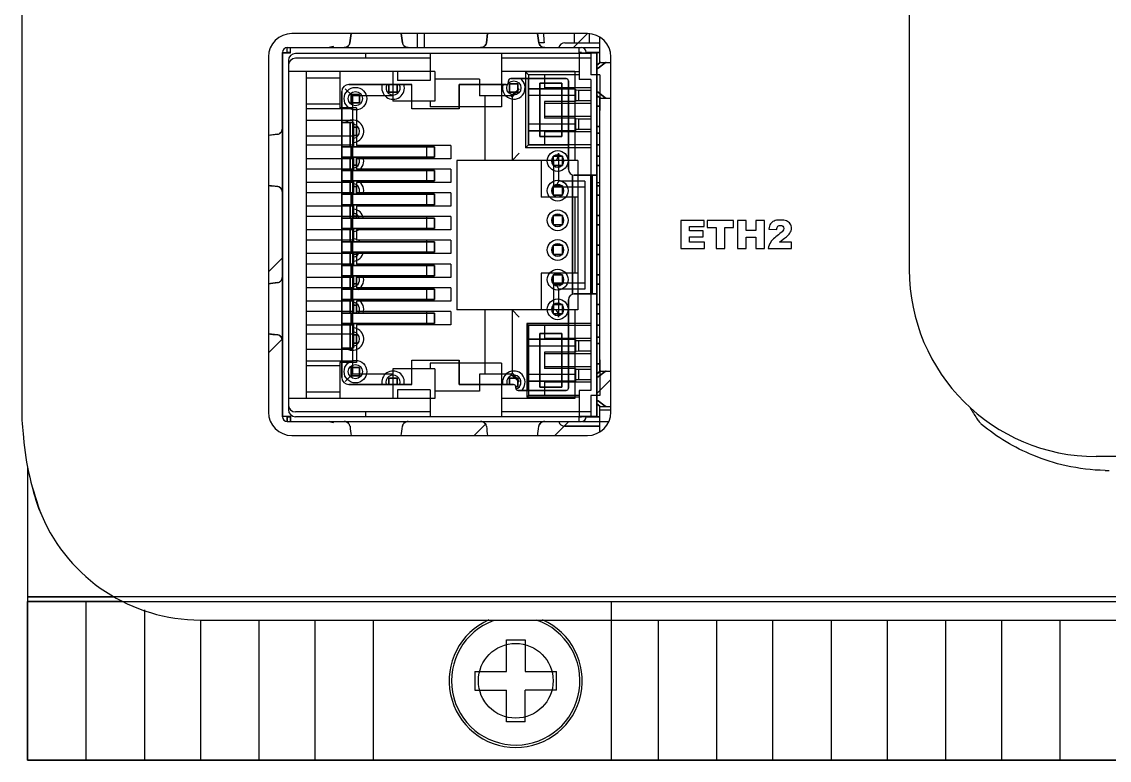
# Model space of a CAD drawing. Header units: millimetres. Extents: x 33 to 632, y -490 to 20.
# Drawn here: x 39.75 to 86.31, y -270 to -238.39 of the extents above; entities that cross this region are included whole.
import ezdxf

# ---------------------------------------------------------------- set-up
doc = ezdxf.new("R2010")
doc.units = ezdxf.units.MM

# ---------------------------------------------------------------- blocks, each defined once
blk = doc.blocks.new('MOD_MPU710')
at = {"linetype": 'Continuous'}
for p, q in [((-0.25, 117.3), (-0.25, 15)), ((37.75, 52.8), (37.75, 21)), ((23.974, 31.102), (11.312, 31.102)), ((13.804, 30.706), (13.853, 31.103)), ((13.853, 31.103), (13.804, 30.706)), ((15.997, 31.103), (16.046, 30.706)), ((16.046, 30.706), (15.997, 31.103)), ((16.7, 30.502), (16.7, 31.102)), ((17, 30.502), (17, 31.102)), ((19.646, 30.706), (19.695, 31.103)), ((19.695, 31.103), (19.646, 30.706)), ((21.839, 31.103), (21.888, 30.706)), ((21.888, 30.706), (21.839, 31.103)), ((23.374, 30.502), (23.974, 31.102)), ((23.4, 31.1), (23.4, 30.705)), ((24.05, 31.09), (24.05, 30.705)), ((24.5, 29.852), (24.5, 30.942)), ((10.912, 30.299), (10.912, 14.703)), ((10.912, 14.703), (10.912, 30.299)), ((11.262, 30.273), (10.912, 30.273)), ((10.912, 30.273), (11.262, 30.273)), ((11.115, 30.273), (11.115, 30.502)), ((11.115, 30.273), (11.115, 30.502)), ((11.115, 30.502), (23.713, 30.502)), ((11.115, 30.502), (23.713, 30.502)), ((11.262, 30.299), (11.115, 30.299)), ((11.115, 30.299), (11.262, 30.299)), ((11.222, 30.273), (11.224, 30.299)), ((11.224, 30.299), (11.222, 30.273)), ((11.23, 30.286), (11.222, 30.273)), ((11.262, 30.273), (11.262, 30.502)), ((11.262, 30.273), (11.262, 30.502)), ((13.09, 30.548), (12.918, 30.502)), ((12.918, 30.502), (13.09, 30.548)), ((13.09, 30.548), (13.102, 30.502)), ((13.102, 30.502), (13.09, 30.548)), ((13.747, 30.586), (13.781, 30.632)), ((13.781, 30.632), (13.747, 30.586)), ((13.788, 30.646), (13.804, 30.706)), ((13.804, 30.706), (13.788, 30.646)), ((16.046, 30.706), (16.062, 30.647)), ((16.103, 30.586), (16.069, 30.632)), ((16.07, 30.632), (16.103, 30.586)), ((19.589, 30.586), (19.623, 30.632)), ((19.623, 30.632), (19.589, 30.586)), ((19.63, 30.646), (19.646, 30.706)), ((19.646, 30.706), (19.63, 30.646)), ((21.888, 30.706), (21.904, 30.647)), ((22.114, 30.7), (21.89, 30.7)), ((21.945, 30.586), (21.911, 30.632)), ((21.912, 30.632), (21.945, 30.586)), ((22.997, 30.705), (24.5, 30.705)), ((22.997, 30.705), (24.5, 30.705)), ((23.612, 30.273), (23.612, 30.502)), ((23.612, 30.273), (23.612, 30.502)), ((23.713, 30.299), (23.612, 30.299)), ((23.612, 30.299), (23.713, 30.299)), ((23.612, 30.273), (24.374, 30.273)), ((23.612, 30.273), (24.374, 30.273)), ((23.713, 30.299), (23.713, 30.273)), ((23.713, 30.273), (23.713, 30.299)), ((23.759, 30.502), (24.5, 30.502)), ((23.759, 30.502), (24.5, 30.502)), ((23.917, 30.299), (23.917, 30.273)), ((23.917, 30.273), (23.917, 30.299)), ((24.5, 30.299), (23.917, 30.299)), ((23.917, 30.299), (24.5, 30.299)), ((24.05, 30.299), (24.05, 30.273)), ((24.374, 30.273), (24.374, 14.729)), ((24.374, 14.729), (24.374, 30.273)), ((10.312, 30.102), (10.312, 14.9)), ((11.165, 29.944), (11.165, 15.009)), ((24.119, 30.249), (11.47, 30.249)), ((17.236, 30.046), (11.47, 30.046)), ((14.467, 30.249), (14.467, 30.046)), ((17.236, 30.249), (17.236, 29.093)), ((20.284, 30.249), (20.284, 27.963)), ((24.119, 30.046), (20.284, 30.046)), ((23.611, 30.249), (23.611, 29.131)), ((24.119, 30.249), (24.119, 29.334)), ((24.504, 29.852), (24.374, 29.75)), ((24.374, 29.75), (24.504, 29.852)), ((24.728, 29.852), (24.432, 29.621)), ((24.432, 29.621), (24.728, 29.852)), ((24.545, 29.867), (24.96, 29.867)), ((24.545, 29.867), (24.96, 29.867)), ((24.974, 14.9), (24.974, 30.102)), ((17.439, 29.474), (11.165, 29.474)), ((11.927, 29.474), (11.927, 15.479)), ((13.375, 29.474), (13.375, 27.925)), ((15.635, 29.474), (15.635, 28.204)), ((15.839, 29.474), (15.839, 29.093)), ((17.439, 29.474), (17.439, 28.204)), ((23.433, 29.474), (20.284, 29.474)), ((21.321, 29.462), (21.321, 26.211)), ((21.321, 29.462), (21.448, 29.335)), ((23.611, 29.462), (21.321, 29.462)), ((21.448, 29.335), (21.448, 26.338)), ((23.611, 29.335), (21.448, 29.335)), ((22.134, 29.335), (22.134, 28.74)), ((23.433, 29.474), (23.433, 25.677)), ((24.5, 29.334), (24.119, 29.334)), ((24.381, 29.637), (24.377, 29.651)), ((24.393, 29.62), (24.381, 29.637)), ((24.393, 29.621), (24.432, 29.621)), ((24.406, 29.614), (24.393, 29.62)), ((24.393, 29.62), (24.406, 29.614)), ((24.412, 29.613), (24.406, 29.614)), ((24.406, 29.614), (24.412, 29.613)), ((24.432, 29.621), (24.412, 29.613)), ((24.412, 29.613), (24.419, 29.614)), ((24.419, 29.614), (24.432, 29.621)), ((24.5, 29.334), (24.5, 27.81)), ((13.375, 29.195), (11.927, 29.195)), ((16.449, 28.921), (13.752, 28.921)), ((13.752, 28.921), (16.449, 28.921)), ((15.47, 28.921), (15.47, 28.598)), ((15.47, 28.598), (15.47, 28.921)), ((15.826, 28.921), (15.826, 28.598)), ((15.826, 28.598), (15.826, 28.921)), ((17.236, 29.093), (15.839, 29.093)), ((16.449, 27.883), (16.449, 28.921)), ((16.449, 27.883), (16.449, 28.921)), ((19.344, 29.157), (17.439, 29.157)), ((18.481, 28.921), (18.481, 27.883)), ((18.481, 27.883), (18.481, 28.921)), ((20.489, 28.921), (18.481, 28.921)), ((18.481, 28.921), (20.489, 28.921)), ((19.344, 29.157), (19.344, 28.433)), ((20.589, 29.075), (20.589, 29.021)), ((20.589, 29.021), (20.589, 29.075)), ((20.639, 28.953), (20.639, 28.598)), ((20.639, 28.598), (20.639, 28.953)), ((20.995, 28.953), (20.639, 28.953)), ((20.639, 28.953), (20.995, 28.953)), ((23.055, 29.175), (20.689, 29.175)), ((20.689, 29.175), (23.055, 29.175)), ((20.995, 28.953), (20.995, 28.598)), ((20.995, 28.598), (20.995, 28.953)), ((21.448, 29.175), (21.448, 26.336)), ((21.448, 26.336), (21.448, 29.175)), ((21.928, 28.979), (21.928, 26.693)), ((21.928, 26.693), (21.928, 28.979)), ((22.868, 28.979), (21.928, 28.979)), ((21.928, 28.979), (22.868, 28.979)), ((22.868, 28.979), (22.868, 26.693)), ((22.868, 26.693), (22.868, 28.979)), ((23.155, 29.075), (23.155, 25.295)), ((23.155, 25.295), (23.155, 29.075)), ((24.119, 29.131), (23.611, 29.131)), ((24.119, 29.131), (24.119, 15.822)), ((13.452, 28.621), (13.452, 16.381)), ((13.452, 16.381), (13.452, 28.621)), ((13.603, 28.737), (13.908, 28.433)), ((13.908, 28.433), (13.603, 28.737)), ((13.857, 28.496), (13.857, 28.141)), ((13.857, 28.141), (13.857, 28.496)), ((14.213, 28.496), (13.857, 28.496)), ((13.857, 28.496), (14.213, 28.496)), ((13.908, 28.433), (13.908, 16.52)), ((15.635, 28.433), (13.908, 28.433)), ((14.213, 28.496), (14.213, 28.141)), ((14.213, 28.141), (14.213, 28.496)), ((15.826, 28.598), (15.47, 28.598)), ((15.47, 28.598), (15.826, 28.598)), ((20.69, 28.433), (19.344, 28.433)), ((19.572, 28.433), (19.572, 25.677)), ((20.995, 28.598), (20.639, 28.598)), ((20.639, 28.598), (20.995, 28.598)), ((20.69, 28.433), (21.046, 28.737)), ((20.739, 28.395), (20.734, 28.407)), ((20.741, 28.382), (21.046, 28.737)), ((20.741, 28.382), (21.046, 28.737)), ((22.134, 28.74), (21.448, 28.74)), ((23.455, 28.726), (21.448, 28.726)), ((23.455, 28.449), (21.448, 28.449)), ((24.119, 28.776), (22.134, 28.776)), ((23.455, 28.726), (23.455, 28.191)), ((23.582, 28.671), (23.455, 28.676)), ((23.582, 28.671), (23.582, 28.226)), ((24.119, 28.671), (23.582, 28.671)), ((24.374, 28.46), (24.504, 28.358)), ((24.504, 28.358), (24.374, 28.46)), ((24.379, 28.566), (24.377, 28.559)), ((24.393, 28.59), (24.379, 28.569)), ((24.393, 28.59), (24.406, 28.596)), ((24.406, 28.596), (24.393, 28.59)), ((24.432, 28.589), (24.393, 28.589)), ((24.406, 28.596), (24.412, 28.597)), ((24.412, 28.597), (24.406, 28.596)), ((24.412, 28.597), (24.419, 28.596)), ((24.432, 28.589), (24.412, 28.597)), ((24.419, 28.596), (24.432, 28.589)), ((24.728, 28.358), (24.432, 28.589)), ((24.432, 28.589), (24.728, 28.358)), ((13.375, 28.075), (11.927, 28.075)), ((14.213, 28.141), (13.857, 28.141)), ((13.857, 28.141), (14.213, 28.141)), ((17.439, 28.204), (15.635, 28.204)), ((17.236, 28.204), (17.236, 27.963)), ((20.284, 27.963), (17.236, 27.963)), ((20.741, 28.382), (20.741, 25.677)), ((22.134, 28.191), (22.134, 27.482)), ((23.455, 28.191), (22.134, 28.191)), ((24.119, 28.116), (22.134, 28.116)), ((23.582, 28.226), (23.455, 28.222)), ((24.119, 28.226), (23.582, 28.226)), ((24.374, 28.393), (24.46, 28.393)), ((24.462, 28.391), (24.374, 28.391)), ((24.5, 27.991), (24.374, 27.991)), ((24.374, 27.991), (24.5, 27.991)), ((24.5, 16.644), (24.5, 28.343)), ((24.545, 28.343), (24.96, 28.343)), ((24.545, 28.343), (24.96, 28.343)), ((13.908, 27.876), (11.927, 27.876)), ((14.086, 27.925), (13.375, 27.925)), ((14.086, 27.925), (14.086, 26.318)), ((18.481, 27.883), (16.449, 27.883)), ((18.481, 27.883), (16.449, 27.883)), ((24.119, 27.557), (22.134, 27.557)), ((23.455, 27.482), (22.134, 27.482)), ((23.455, 27.482), (23.455, 26.947)), ((13.908, 27.379), (11.927, 27.379)), ((13.959, 27.302), (13.452, 27.302)), ((13.452, 27.302), (13.959, 27.302)), ((13.812, 27.302), (13.812, 26.255)), ((13.812, 26.255), (13.812, 27.302)), ((13.959, 27.302), (13.959, 26.255)), ((13.959, 26.255), (13.959, 27.302)), ((14.086, 27.099), (13.959, 27.099)), ((13.959, 27.099), (14.086, 27.099)), ((14.086, 27.099), (14.086, 26.744)), ((14.086, 26.744), (14.086, 27.099)), ((23.455, 27.224), (21.448, 27.224)), ((23.582, 27.446), (23.455, 27.451)), ((23.582, 27.446), (23.582, 27.002)), ((24.119, 27.446), (23.582, 27.446)), ((24.374, 27.123), (24.5, 27.123)), ((24.5, 27.121), (24.374, 27.121)), ((10.305, 26.748), (10.708, 26.797)), ((10.708, 26.797), (10.767, 26.813)), ((10.782, 26.821), (10.828, 26.854)), ((10.828, 26.854), (10.782, 26.82)), ((13.908, 26.713), (11.927, 26.713)), ((14.086, 26.744), (13.959, 26.744)), ((13.959, 26.744), (14.086, 26.744)), ((23.455, 26.947), (21.448, 26.947)), ((22.134, 26.932), (21.448, 26.932)), ((22.868, 26.693), (21.928, 26.693)), ((21.928, 26.693), (22.868, 26.693)), ((22.134, 26.932), (22.134, 26.338)), ((24.119, 26.897), (22.134, 26.897)), ((23.582, 27.002), (23.455, 26.997)), ((24.119, 27.002), (23.582, 27.002)), ((24.5, 26.844), (24.374, 26.844)), ((24.374, 26.844), (24.5, 26.844)), ((13.908, 26.332), (11.927, 26.332)), ((13.857, 26.255), (13.452, 26.255)), ((13.452, 26.255), (17.415, 26.255)), ((13.857, 26.255), (13.857, 25.81)), ((13.857, 25.81), (13.857, 26.255)), ((17.415, 26.255), (13.86, 26.255)), ((18.125, 26.318), (14.086, 26.318)), ((17.083, 26.318), (17.083, 25.747)), ((17.415, 26.255), (17.415, 25.81)), ((17.415, 25.81), (17.415, 26.255)), ((18.125, 26.318), (18.125, 25.747)), ((21.448, 26.338), (21.321, 26.211)), ((24.119, 26.211), (21.321, 26.211)), ((24.119, 26.338), (21.448, 26.338)), ((23.155, 26.336), (21.448, 26.336)), ((21.448, 26.336), (23.155, 26.336)), ((24.5, 26.336), (24.374, 26.336)), ((24.374, 26.336), (24.5, 26.336)), ((13.908, 25.747), (11.927, 25.747)), ((13.857, 25.81), (13.452, 25.81)), ((13.452, 25.81), (17.415, 25.81)), ((13.812, 25.81), (13.812, 25.239)), ((13.812, 25.239), (13.812, 25.81)), ((17.415, 25.81), (13.86, 25.81)), ((13.959, 25.81), (13.959, 25.239)), ((13.959, 25.239), (13.959, 25.81)), ((14.086, 25.81), (14.086, 25.474)), ((14.086, 25.474), (14.086, 25.81)), ((14.086, 25.747), (14.086, 25.302)), ((18.125, 25.747), (14.086, 25.747)), ((18.379, 25.677), (18.379, 19.276)), ((23.56, 25.677), (18.379, 25.677)), ((21.046, 25.982), (20.741, 25.677)), ((20.741, 25.677), (21.046, 25.982)), ((21.985, 25.677), (21.985, 24.102)), ((22.497, 25.851), (22.497, 25.451)), ((22.497, 25.451), (22.497, 25.851)), ((22.897, 25.851), (22.497, 25.851)), ((22.497, 25.851), (22.897, 25.851)), ((22.519, 25.677), (22.519, 24.534)), ((22.724, 25.982), (22.724, 24.788)), ((22.897, 25.851), (22.897, 25.451)), ((22.897, 25.451), (22.897, 25.851)), ((23.56, 25.677), (23.56, 19.276)), ((24.374, 25.853), (24.5, 25.853)), ((24.5, 25.851), (24.374, 25.851)), ((13.908, 25.302), (11.927, 25.302)), ((13.857, 25.239), (13.452, 25.239)), ((13.452, 25.239), (17.415, 25.239)), ((13.857, 25.239), (13.857, 24.794)), ((13.857, 24.794), (13.857, 25.239)), ((17.415, 25.239), (13.86, 25.239)), ((14.086, 25.474), (13.959, 25.474)), ((13.959, 25.474), (14.086, 25.474)), ((18.125, 25.302), (14.086, 25.302)), ((17.083, 25.302), (17.083, 24.731)), ((17.415, 25.239), (17.415, 24.794)), ((17.415, 24.794), (17.415, 25.239)), ((18.125, 25.302), (18.125, 24.731)), ((22.897, 25.451), (22.497, 25.451)), ((22.497, 25.451), (22.897, 25.451)), ((24.5, 25.451), (24.374, 25.451)), ((24.374, 25.451), (24.5, 25.451)), ((13.908, 24.731), (11.927, 24.731)), ((13.857, 24.794), (13.452, 24.794)), ((13.452, 24.794), (17.415, 24.794)), ((13.812, 24.794), (13.812, 24.223)), ((13.812, 24.223), (13.812, 24.794)), ((17.415, 24.794), (13.86, 24.794)), ((13.959, 24.794), (13.959, 24.223)), ((13.959, 24.223), (13.959, 24.794)), ((14.086, 24.731), (14.086, 24.286)), ((18.125, 24.731), (14.086, 24.731)), ((22.724, 24.788), (22.621, 24.534)), ((23.852, 24.788), (22.724, 24.788)), ((23.332, 25.053), (23.332, 19.949)), ((23.332, 19.949), (23.332, 25.053)), ((24.374, 25.041), (23.409, 25.041)), ((23.409, 25.041), (24.374, 25.041)), ((23.852, 24.788), (23.852, 20.165)), ((24.119, 25.041), (24.119, 19.961)), ((24.119, 19.961), (24.119, 25.041)), ((24.171, 24.71), (24.119, 24.71)), ((24.171, 25.041), (24.171, 19.961)), ((24.171, 19.961), (24.171, 25.041)), ((24.5, 24.71), (24.374, 24.71)), ((10.708, 24.555), (10.305, 24.604)), ((10.767, 24.539), (10.708, 24.555)), ((10.708, 24.555), (10.767, 24.539)), ((10.828, 24.498), (10.781, 24.532)), ((10.782, 24.532), (10.828, 24.498)), ((13.908, 24.286), (11.927, 24.286)), ((13.857, 24.223), (13.452, 24.223)), ((13.452, 24.223), (17.415, 24.223)), ((13.857, 24.223), (13.857, 23.778)), ((13.857, 23.778), (13.857, 24.223)), ((17.415, 24.223), (13.86, 24.223)), ((14.086, 24.559), (13.959, 24.559)), ((13.959, 24.559), (14.086, 24.559)), ((14.086, 24.559), (14.086, 24.223)), ((14.086, 24.223), (14.086, 24.559)), ((18.125, 24.286), (14.086, 24.286)), ((17.083, 24.286), (17.083, 23.715)), ((17.415, 24.223), (17.415, 23.778)), ((17.415, 23.778), (17.415, 24.223)), ((18.125, 24.286), (18.125, 23.715)), ((22.497, 24.581), (22.497, 24.181)), ((22.497, 24.181), (22.497, 24.581)), ((22.897, 24.581), (22.497, 24.581)), ((22.497, 24.581), (22.897, 24.581)), ((23.852, 24.534), (22.519, 24.534)), ((22.897, 24.581), (22.897, 24.181)), ((22.897, 24.181), (22.897, 24.581)), ((24.119, 24.583), (24.171, 24.583)), ((24.171, 24.581), (24.119, 24.581)), ((24.374, 24.583), (24.5, 24.583)), ((24.5, 24.581), (24.374, 24.581)), ((13.857, 23.778), (13.452, 23.778)), ((13.452, 23.778), (17.415, 23.778)), ((13.812, 23.778), (13.812, 23.207)), ((13.812, 23.207), (13.812, 23.778)), ((17.415, 23.778), (13.86, 23.778)), ((13.959, 23.778), (13.959, 23.207)), ((13.959, 23.207), (13.959, 23.778)), ((23.56, 24.102), (21.985, 24.102)), ((22.897, 24.181), (22.497, 24.181)), ((22.497, 24.181), (22.897, 24.181)), ((23.433, 24.102), (23.433, 20.851)), ((24.171, 24.181), (24.119, 24.181)), ((24.119, 24.181), (24.171, 24.181)), ((24.5, 24.181), (24.374, 24.181)), ((24.374, 24.181), (24.5, 24.181)), ((13.908, 23.715), (11.927, 23.715)), ((14.086, 23.289), (13.959, 23.289)), ((13.959, 23.289), (14.086, 23.289)), ((14.086, 23.715), (14.086, 23.27)), ((18.125, 23.715), (14.086, 23.715)), ((14.086, 23.289), (14.086, 23.207)), ((14.086, 23.207), (14.086, 23.289)), ((22.497, 23.311), (22.497, 22.911)), ((22.497, 22.911), (22.497, 23.311)), ((22.897, 23.311), (22.497, 23.311)), ((22.497, 23.311), (22.897, 23.311)), ((22.897, 23.311), (22.897, 22.911)), ((22.897, 22.911), (22.897, 23.311)), ((24.119, 23.313), (24.171, 23.313)), ((24.171, 23.311), (24.119, 23.311)), ((24.374, 23.313), (24.5, 23.313)), ((24.5, 23.311), (24.374, 23.311)), ((13.908, 23.27), (11.927, 23.27)), ((13.857, 23.207), (13.452, 23.207)), ((13.452, 23.207), (17.415, 23.207)), ((13.857, 23.207), (13.857, 22.762)), ((13.857, 22.762), (13.857, 23.207)), ((17.415, 23.207), (13.86, 23.207)), ((18.125, 23.27), (14.086, 23.27)), ((17.083, 23.27), (17.083, 22.699)), ((17.415, 23.207), (17.415, 22.762)), ((17.415, 22.762), (17.415, 23.207)), ((18.125, 23.27), (18.125, 22.699)), ((22.897, 22.911), (22.497, 22.911)), ((22.497, 22.911), (22.897, 22.911)), ((24.171, 22.911), (24.119, 22.911)), ((24.119, 22.911), (24.171, 22.911)), ((24.5, 22.911), (24.374, 22.911)), ((24.374, 22.911), (24.5, 22.911)), ((27.974, 23.101), (27.974, 21.901)), ((28.968, 23.101), (27.974, 23.101)), ((28.346, 22.654), (28.346, 22.845)), ((28.346, 22.845), (28.968, 22.845)), ((28.968, 22.845), (28.968, 23.101)), ((29.101, 23.101), (29.101, 22.805)), ((30.228, 23.101), (29.101, 23.101)), ((30.228, 22.805), (30.228, 23.101)), ((30.398, 23.101), (30.398, 21.901)), ((30.769, 23.101), (30.398, 23.101)), ((30.769, 22.681), (30.769, 23.101)), ((31.174, 23.101), (31.174, 22.681)), ((31.546, 23.101), (31.174, 23.101)), ((31.546, 21.901), (31.546, 23.101)), ((13.908, 22.699), (11.927, 22.699)), ((13.857, 22.762), (13.452, 22.762)), ((13.452, 22.762), (17.415, 22.762)), ((13.812, 22.762), (13.812, 22.191)), ((13.812, 22.191), (13.812, 22.762)), ((17.415, 22.762), (13.86, 22.762)), ((13.959, 22.762), (13.959, 22.191)), ((13.959, 22.191), (13.959, 22.762)), ((14.086, 22.699), (14.086, 22.254)), ((18.125, 22.699), (14.086, 22.699)), ((28.923, 22.654), (28.346, 22.654)), ((28.346, 22.173), (28.346, 22.409)), ((28.346, 22.409), (28.923, 22.409)), ((28.923, 22.409), (28.923, 22.654)), ((29.101, 22.805), (29.479, 22.805)), ((29.479, 22.805), (29.479, 21.901)), ((29.85, 21.901), (29.85, 22.805)), ((29.85, 22.805), (30.228, 22.805)), ((31.174, 22.681), (30.769, 22.681)), ((30.769, 21.901), (30.769, 22.386)), ((30.769, 22.386), (31.174, 22.386)), ((31.174, 22.386), (31.174, 21.901)), ((31.739, 22.738), (32.072, 22.711)), ((13.908, 22.254), (11.927, 22.254)), ((13.857, 22.191), (13.452, 22.191)), ((13.452, 22.191), (17.415, 22.191)), ((13.857, 22.191), (13.857, 21.746)), ((13.857, 21.746), (13.857, 22.191)), ((17.415, 22.191), (13.86, 22.191)), ((18.125, 22.254), (14.086, 22.254)), ((17.083, 22.254), (17.083, 21.683)), ((17.415, 22.191), (17.415, 21.746)), ((17.415, 21.746), (17.415, 22.191)), ((18.125, 22.254), (18.125, 21.683)), ((22.497, 22.041), (22.497, 21.641)), ((22.497, 21.641), (22.497, 22.041)), ((22.897, 22.041), (22.497, 22.041)), ((22.497, 22.041), (22.897, 22.041)), ((22.897, 22.041), (22.897, 21.641)), ((22.897, 21.641), (22.897, 22.041)), ((24.119, 22.043), (24.171, 22.043)), ((24.171, 22.041), (24.119, 22.041)), ((24.374, 22.043), (24.5, 22.043)), ((24.5, 22.041), (24.374, 22.041)), ((27.974, 21.901), (28.986, 21.901)), ((28.986, 22.173), (28.346, 22.173)), ((28.986, 21.901), (28.986, 22.173)), ((29.479, 21.901), (29.85, 21.901)), ((30.398, 21.901), (30.769, 21.901)), ((31.174, 21.901), (31.546, 21.901)), ((31.714, 21.901), (32.714, 21.901)), ((32.194, 22.173), (32.273, 22.245)), ((32.714, 22.173), (32.194, 22.173)), ((32.273, 22.245), (32.408, 22.343)), ((32.714, 21.901), (32.714, 22.173)), ((10.312, 20.901), (10.912, 21.501)), ((13.908, 21.683), (11.927, 21.683)), ((13.857, 21.746), (13.452, 21.746)), ((13.452, 21.746), (17.415, 21.746)), ((13.812, 21.746), (13.812, 21.175)), ((13.812, 21.175), (13.812, 21.746)), ((17.415, 21.746), (13.86, 21.746)), ((13.959, 21.746), (13.959, 21.175)), ((13.959, 21.175), (13.959, 21.746)), ((14.086, 21.664), (13.959, 21.664)), ((13.959, 21.664), (14.086, 21.664)), ((14.086, 21.746), (14.086, 21.664)), ((14.086, 21.664), (14.086, 21.746)), ((14.086, 21.683), (14.086, 21.238)), ((18.125, 21.683), (14.086, 21.683)), ((22.897, 21.641), (22.497, 21.641)), ((22.497, 21.641), (22.897, 21.641)), ((24.171, 21.641), (24.119, 21.641)), ((24.119, 21.641), (24.171, 21.641)), ((24.5, 21.641), (24.374, 21.641)), ((24.374, 21.641), (24.5, 21.641)), ((13.908, 21.238), (11.927, 21.238)), ((13.857, 21.175), (13.452, 21.175)), ((13.452, 21.175), (17.415, 21.175)), ((13.857, 21.175), (13.857, 20.73)), ((13.857, 20.73), (13.857, 21.175)), ((17.415, 21.175), (13.86, 21.175)), ((18.125, 21.238), (14.086, 21.238)), ((17.083, 21.238), (17.083, 20.667)), ((17.415, 21.175), (17.415, 20.73)), ((17.415, 20.73), (17.415, 21.175)), ((18.125, 21.238), (18.125, 20.667)), ((10.782, 20.471), (10.828, 20.504)), ((10.828, 20.504), (10.782, 20.47)), ((13.908, 20.667), (11.927, 20.667)), ((13.857, 20.73), (13.452, 20.73)), ((13.452, 20.73), (17.415, 20.73)), ((13.812, 20.73), (13.812, 20.159)), ((13.812, 20.159), (13.812, 20.73)), ((17.415, 20.73), (13.86, 20.73)), ((13.959, 20.73), (13.959, 20.159)), ((13.959, 20.159), (13.959, 20.73)), ((14.086, 20.73), (14.086, 20.394)), ((14.086, 20.394), (14.086, 20.73)), ((14.086, 20.667), (14.086, 20.222)), ((18.125, 20.667), (14.086, 20.667)), ((21.985, 20.851), (21.985, 19.276)), ((23.56, 20.851), (21.985, 20.851)), ((22.497, 20.771), (22.497, 20.371)), ((22.497, 20.371), (22.497, 20.771)), ((22.897, 20.771), (22.497, 20.771)), ((22.497, 20.771), (22.897, 20.771)), ((22.897, 20.771), (22.897, 20.371)), ((22.897, 20.371), (22.897, 20.771)), ((24.119, 20.773), (24.171, 20.773)), ((24.171, 20.771), (24.119, 20.771)), ((24.374, 20.773), (24.5, 20.773)), ((24.5, 20.771), (24.374, 20.771)), ((10.305, 20.398), (10.708, 20.447)), ((10.708, 20.447), (10.767, 20.463)), ((13.908, 20.222), (11.927, 20.222)), ((13.857, 20.159), (13.452, 20.159)), ((13.452, 20.159), (17.415, 20.159)), ((13.857, 20.159), (13.857, 19.714)), ((13.857, 19.714), (13.857, 20.159)), ((17.415, 20.159), (13.86, 20.159)), ((14.086, 20.394), (13.959, 20.394)), ((13.959, 20.394), (14.086, 20.394)), ((18.125, 20.222), (14.086, 20.222)), ((17.083, 20.222), (17.083, 19.651)), ((17.415, 20.159), (17.415, 19.714)), ((17.415, 19.714), (17.415, 20.159)), ((18.125, 20.222), (18.125, 19.651)), ((22.897, 20.371), (22.497, 20.371)), ((22.497, 20.371), (22.897, 20.371)), ((22.519, 20.419), (22.519, 19.276)), ((23.852, 20.419), (22.519, 20.419)), ((22.621, 20.419), (22.724, 20.165)), ((22.724, 20.165), (22.724, 18.971)), ((23.852, 20.165), (22.724, 20.165)), ((24.171, 20.371), (24.119, 20.371)), ((24.119, 20.371), (24.171, 20.371)), ((24.5, 20.371), (24.374, 20.371)), ((24.374, 20.371), (24.5, 20.371)), ((13.908, 19.651), (11.927, 19.651)), ((13.857, 19.714), (13.452, 19.714)), ((13.452, 19.714), (17.415, 19.714)), ((13.812, 19.714), (13.812, 19.143)), ((13.812, 19.143), (13.812, 19.714)), ((17.415, 19.714), (13.86, 19.714)), ((13.959, 19.714), (13.959, 19.143)), ((13.959, 19.143), (13.959, 19.714)), ((14.086, 19.651), (14.086, 19.206)), ((18.125, 19.651), (14.086, 19.651)), ((23.155, 19.707), (23.155, 15.927)), ((23.155, 15.927), (23.155, 19.707)), ((24.374, 19.961), (23.409, 19.961)), ((23.409, 19.961), (24.374, 19.961)), ((13.908, 19.206), (11.927, 19.206)), ((13.857, 19.143), (13.452, 19.143)), ((13.452, 19.143), (17.415, 19.143)), ((13.857, 19.143), (13.857, 18.698)), ((13.857, 18.698), (13.857, 19.143)), ((17.415, 19.143), (13.86, 19.143)), ((14.086, 19.479), (13.959, 19.479)), ((13.959, 19.479), (14.086, 19.479)), ((14.086, 19.479), (14.086, 19.143)), ((14.086, 19.143), (14.086, 19.479)), ((18.125, 19.206), (14.086, 19.206)), ((17.083, 19.206), (17.083, 18.635)), ((17.415, 19.143), (17.415, 18.698)), ((17.415, 18.698), (17.415, 19.143)), ((18.125, 19.206), (18.125, 18.635)), ((23.56, 19.276), (18.379, 19.276)), ((19.572, 19.276), (19.572, 16.52)), ((20.741, 19.276), (20.741, 16.571)), ((21.046, 18.971), (20.741, 19.276)), ((20.741, 19.276), (21.046, 18.971)), ((22.497, 19.501), (22.497, 19.101)), ((22.497, 19.101), (22.497, 19.501)), ((22.897, 19.501), (22.497, 19.501)), ((22.497, 19.501), (22.897, 19.501)), ((22.897, 19.101), (22.497, 19.101)), ((22.497, 19.101), (22.897, 19.101)), ((22.897, 19.501), (22.897, 19.101)), ((22.897, 19.101), (22.897, 19.501)), ((23.433, 19.276), (23.433, 15.479)), ((24.374, 19.503), (24.5, 19.503)), ((24.5, 19.501), (24.374, 19.501)), ((24.5, 19.101), (24.374, 19.101)), ((24.374, 19.101), (24.5, 19.101)), ((13.857, 18.698), (13.452, 18.698)), ((13.452, 18.698), (17.415, 18.698)), ((13.812, 18.698), (13.812, 17.65)), ((13.812, 17.65), (13.812, 18.698)), ((17.415, 18.698), (13.86, 18.698)), ((13.959, 18.698), (13.959, 17.65)), ((13.959, 17.65), (13.959, 18.698)), ((14.086, 18.635), (14.086, 17.028)), ((18.125, 18.635), (14.086, 18.635)), ((21.375, 18.688), (21.375, 15.544)), ((21.375, 18.688), (21.448, 18.615)), ((24.119, 18.688), (21.375, 18.688)), ((10.708, 18.205), (10.305, 18.254)), ((10.767, 18.189), (10.708, 18.205)), ((10.708, 18.205), (10.767, 18.189)), ((10.828, 18.148), (10.781, 18.182)), ((10.782, 18.182), (10.828, 18.148)), ((13.908, 18.62), (11.927, 18.62)), ((13.908, 18.239), (11.927, 18.239)), ((14.086, 18.209), (13.959, 18.209)), ((13.959, 18.209), (14.086, 18.209)), ((14.086, 18.209), (14.086, 17.854)), ((14.086, 17.854), (14.086, 18.209)), ((21.448, 18.616), (21.448, 15.827)), ((21.448, 15.827), (21.448, 18.616)), ((23.155, 18.616), (21.448, 18.616)), ((21.448, 18.616), (23.155, 18.616)), ((21.448, 18.615), (21.448, 15.618)), ((24.119, 18.615), (21.448, 18.615)), ((21.928, 18.259), (21.928, 15.973)), ((21.928, 15.973), (21.928, 18.259)), ((22.868, 18.259), (21.928, 18.259)), ((21.928, 18.259), (22.868, 18.259)), ((22.134, 18.615), (22.134, 18.02)), ((22.868, 18.259), (22.868, 15.973)), ((22.868, 15.973), (22.868, 18.259)), ((24.5, 18.616), (24.374, 18.616)), ((24.374, 18.616), (24.5, 18.616)), ((10.312, 17.44), (10.893, 18.021)), ((14.086, 17.854), (13.959, 17.854)), ((13.959, 17.854), (14.086, 17.854)), ((22.134, 18.02), (21.448, 18.02)), ((23.455, 18.006), (21.448, 18.006)), ((23.455, 17.729), (21.448, 17.729)), ((24.119, 18.056), (22.134, 18.056)), ((23.455, 18.006), (23.455, 17.471)), ((23.582, 17.951), (23.455, 17.956)), ((23.582, 17.951), (23.582, 17.506)), ((24.119, 17.951), (23.582, 17.951)), ((24.5, 18.108), (24.374, 18.108)), ((24.374, 18.108), (24.5, 18.108)), ((24.5, 17.831), (24.374, 17.831)), ((24.374, 17.831), (24.5, 17.831)), ((13.908, 17.574), (11.927, 17.574)), ((13.452, 17.65), (13.959, 17.65)), ((13.452, 17.65), (13.959, 17.65)), ((22.134, 17.471), (22.134, 16.762)), ((23.455, 17.471), (22.134, 17.471)), ((24.119, 17.396), (22.134, 17.396)), ((23.582, 17.506), (23.455, 17.502)), ((24.119, 17.506), (23.582, 17.506)), ((13.908, 17.077), (11.927, 17.077)), ((13.375, 16.878), (11.927, 16.878)), ((13.375, 17.028), (13.375, 15.479)), ((14.086, 17.028), (13.375, 17.028)), ((13.857, 16.812), (13.857, 16.457)), ((13.857, 16.457), (13.857, 16.812)), ((14.213, 16.812), (13.857, 16.812)), ((13.857, 16.812), (14.213, 16.812)), ((14.213, 16.812), (14.213, 16.457)), ((14.213, 16.457), (14.213, 16.812)), ((16.449, 16.081), (16.449, 17.119)), ((16.449, 16.081), (16.449, 17.119)), ((16.449, 17.119), (18.481, 17.119)), ((16.449, 17.119), (18.481, 17.119)), ((17.236, 16.99), (17.236, 16.749)), ((20.284, 16.99), (17.236, 16.99)), ((18.481, 17.119), (18.481, 16.081)), ((18.481, 16.081), (18.481, 17.119)), ((20.284, 16.99), (20.284, 14.704)), ((24.119, 16.837), (22.134, 16.837)), ((24.374, 16.963), (24.5, 16.963)), ((24.5, 16.961), (24.374, 16.961)), ((24.5, 17.142), (24.5, 15.618)), ((13.603, 16.215), (13.908, 16.52)), ((13.908, 16.52), (13.603, 16.215)), ((14.213, 16.457), (13.857, 16.457)), ((13.857, 16.457), (14.213, 16.457)), ((15.635, 16.52), (13.908, 16.52)), ((15.47, 16.355), (15.47, 16.081)), ((15.47, 16.081), (15.47, 16.355)), ((15.826, 16.355), (15.47, 16.355)), ((15.47, 16.355), (15.826, 16.355)), ((15.635, 16.749), (15.635, 15.479)), ((17.439, 16.749), (15.635, 16.749)), ((15.826, 16.355), (15.826, 16.081)), ((15.826, 16.081), (15.826, 16.355)), ((17.439, 16.749), (17.439, 15.479)), ((19.344, 16.52), (19.344, 15.796)), ((20.69, 16.52), (19.344, 16.52)), ((20.639, 16.355), (20.639, 16.081)), ((20.639, 16.081), (20.639, 16.355)), ((20.995, 16.355), (20.639, 16.355)), ((20.639, 16.355), (20.995, 16.355)), ((20.69, 16.52), (21.046, 16.215)), ((20.69, 16.52), (21.046, 16.215)), ((20.703, 16.522), (20.715, 16.527)), ((20.734, 16.546), (20.739, 16.558)), ((20.741, 16.571), (21.046, 16.215)), ((20.995, 16.355), (20.995, 15.999)), ((20.995, 15.999), (20.995, 16.355)), ((23.455, 16.504), (21.448, 16.504)), ((23.455, 16.762), (22.134, 16.762)), ((23.455, 16.762), (23.455, 16.227)), ((23.582, 16.726), (23.455, 16.731)), ((23.582, 16.726), (23.582, 16.282)), ((24.119, 16.726), (23.582, 16.726)), ((24.374, 16.542), (24.504, 16.644)), ((24.504, 16.644), (24.374, 16.542)), ((24.399, 16.561), (24.374, 16.561)), ((24.374, 16.561), (24.399, 16.561)), ((24.374, 15.697), (24.974, 16.297)), ((24.381, 16.429), (24.377, 16.443)), ((24.393, 16.412), (24.381, 16.429)), ((24.393, 16.413), (24.432, 16.413)), ((24.406, 16.406), (24.393, 16.412)), ((24.393, 16.412), (24.406, 16.406)), ((24.412, 16.405), (24.406, 16.406)), ((24.406, 16.406), (24.412, 16.405)), ((24.432, 16.413), (24.412, 16.405)), ((24.412, 16.405), (24.419, 16.406)), ((24.419, 16.406), (24.432, 16.413)), ((24.728, 16.644), (24.432, 16.413)), ((24.432, 16.413), (24.728, 16.644)), ((24.545, 16.659), (24.96, 16.659)), ((24.545, 16.659), (24.96, 16.659)), ((16.449, 16.081), (13.752, 16.081)), ((13.752, 16.081), (16.449, 16.081)), ((15.839, 15.86), (15.839, 15.479)), ((17.236, 15.86), (15.839, 15.86)), ((17.236, 15.86), (17.236, 14.704)), ((20.805, 16.081), (18.481, 16.081)), ((18.481, 16.081), (20.805, 16.081)), ((20.995, 15.999), (20.905, 15.999)), ((20.905, 15.999), (20.995, 15.999)), ((20.905, 15.981), (20.905, 15.927)), ((20.905, 15.927), (20.905, 15.981)), ((23.455, 16.227), (21.448, 16.227)), ((22.134, 16.212), (21.448, 16.212)), ((22.868, 15.973), (21.928, 15.973)), ((21.928, 15.973), (22.868, 15.973)), ((22.134, 16.212), (22.134, 15.618)), ((24.119, 16.177), (22.134, 16.177)), ((23.582, 16.282), (23.455, 16.277)), ((24.119, 16.282), (23.582, 16.282)), ((17.439, 15.479), (11.165, 15.479)), ((13.375, 15.758), (11.927, 15.758)), ((19.344, 15.796), (17.439, 15.796)), ((23.433, 15.479), (20.284, 15.479)), ((23.055, 15.827), (21.005, 15.827)), ((21.005, 15.827), (23.055, 15.827)), ((21.448, 15.618), (21.375, 15.544)), ((23.611, 15.544), (21.375, 15.544)), ((23.611, 15.618), (21.448, 15.618)), ((23.611, 15.822), (23.611, 14.704)), ((24.119, 15.822), (23.611, 15.822)), ((24.119, 15.618), (24.119, 14.704)), ((24.5, 15.618), (24.119, 15.618)), ((24.393, 15.382), (24.379, 15.361)), ((24.393, 15.382), (24.406, 15.388)), ((24.406, 15.388), (24.393, 15.382)), ((24.432, 15.381), (24.393, 15.381)), ((24.406, 15.388), (24.412, 15.389)), ((24.412, 15.389), (24.406, 15.388)), ((24.412, 15.389), (24.419, 15.388)), ((24.432, 15.381), (24.412, 15.389)), ((24.419, 15.388), (24.432, 15.381)), ((24.728, 15.15), (24.432, 15.381)), ((24.432, 15.381), (24.728, 15.15)), ((17.236, 14.907), (11.47, 14.907)), ((14.467, 14.907), (14.467, 14.704)), ((24.119, 14.907), (20.284, 14.907)), ((24.504, 15.15), (24.374, 15.252)), ((24.374, 15.252), (24.504, 15.15)), ((24.379, 15.358), (24.377, 15.351)), ((24.5, 14.06), (24.5, 15.135)), ((24.5, 15), (24.974, 15)), ((24.545, 15.135), (24.96, 15.135)), ((24.545, 15.135), (24.96, 15.135)), ((10.912, 14.729), (11.262, 14.729)), ((10.912, 14.729), (11.262, 14.729)), ((11.115, 14.729), (11.115, 14.5)), ((11.115, 14.5), (11.115, 14.729)), ((11.262, 14.703), (11.115, 14.703)), ((11.115, 14.703), (11.262, 14.703)), ((11.115, 14.5), (23.713, 14.5)), ((11.115, 14.5), (23.713, 14.5)), ((11.224, 14.701), (11.222, 14.729)), ((11.222, 14.729), (11.224, 14.701)), ((11.23, 14.716), (11.222, 14.729)), ((11.262, 14.729), (11.262, 14.5)), ((11.262, 14.5), (11.262, 14.729)), ((24.119, 14.704), (11.47, 14.704)), ((13.09, 14.454), (12.918, 14.5)), ((12.918, 14.5), (13.09, 14.454)), ((13.102, 14.5), (13.09, 14.454)), ((13.09, 14.454), (13.102, 14.5)), ((22.577, 13.9), (23.177, 14.5)), ((23.612, 14.5), (23.612, 14.729)), ((23.612, 14.5), (23.612, 14.729)), ((23.612, 14.729), (24.374, 14.729)), ((23.612, 14.729), (24.374, 14.729)), ((23.713, 14.703), (23.612, 14.703)), ((23.612, 14.703), (23.713, 14.703)), ((23.713, 14.729), (23.713, 14.703)), ((23.713, 14.703), (23.713, 14.729)), ((23.759, 14.5), (24.5, 14.5)), ((23.759, 14.5), (24.879, 14.5)), ((23.917, 14.729), (23.917, 14.703)), ((23.917, 14.703), (23.917, 14.729)), ((24.5, 14.703), (23.917, 14.703)), ((23.917, 14.703), (24.5, 14.703)), ((13.78, 14.37), (13.747, 14.416)), ((13.747, 14.416), (13.781, 14.37)), ((13.804, 14.296), (13.788, 14.355)), ((16.062, 14.356), (16.046, 14.296)), ((16.046, 14.296), (16.062, 14.356)), ((16.103, 14.416), (16.069, 14.37)), ((16.069, 14.37), (16.103, 14.416)), ((19.116, 13.9), (19.607, 14.391)), ((19.622, 14.37), (19.589, 14.416)), ((19.589, 14.416), (19.623, 14.37)), ((19.646, 14.296), (19.63, 14.355)), ((21.904, 14.356), (21.888, 14.296)), ((21.888, 14.296), (21.904, 14.356)), ((21.945, 14.416), (21.911, 14.37)), ((21.911, 14.37), (21.945, 14.416)), ((24.5, 14.297), (22.997, 14.297)), ((22.997, 14.297), (24.5, 14.297)), ((11.312, 13.9), (23.974, 13.9)), ((0, 12.573), (0, 7)), ((81.25, 13), (45.75, 13)), ((0, 7), (0, 0)), ((81, 7), (0, 7)), ((0, 7), (3.673, 7)), ((0, 0), (0, 6.8)), ((4.06, 6.8), (0, 6.8)), ((0, 6.8), (81, 6.8)), ((2.5, 6.8), (2.5, 0)), ((4.06, 6.8), (2.5, 6.8)), ((25, 0), (25, 6.8)), ((5, 6.431), (5, 0)), ((7.4, 6), (7.4, 0)), ((7.4, 6), (81.25, 6)), ((9.9, 6), (9.9, 0)), ((12.3, 6), (12.3, 0)), ((14.8, 6), (14.8, 0)), ((27, 6), (27, 0)), ((29.5, 6), (29.5, 0)), ((31.9, 6), (31.9, 0)), ((34.4, 6), (34.4, 0)), ((36.8, 6), (36.8, 0)), ((39.3, 6), (39.3, 0)), ((41.7, 6), (41.7, 0)), ((44.2, 6), (44.2, 0)), ((20.5, 3.8), (20.5, 5.15)), ((20.5, 5.15), (21.3, 5.15)), ((21.3, 5.15), (21.3, 3.8)), ((19.15, 3.8), (19.15, 3)), ((19.15, 3.8), (20.5, 3.8)), ((21.3, 3.8), (22.65, 3.8)), ((22.65, 3), (22.65, 3.8)), ((19.15, 3), (20.5, 3)), ((20.5, 1.65), (20.5, 3)), ((21.3, 1.65), (21.3, 3)), ((22.65, 3), (21.3, 3)), ((21.3, 1.65), (20.5, 1.65)), ((81, 0), (0, 0)), ((0, 0), (14.8, 0)), ((14.8, 0), (34.4, 0)), ((34.4, 0), (81, 0))]:
    blk.add_line(p, q, dxfattribs=at)
for points in [[(20.741, 28.382), (20.739, 28.395), (20.734, 28.407), (20.726, 28.418), (20.715, 28.426), (20.703, 28.431), (20.69, 28.433)], [(20.715, 28.426), (20.703, 28.431), (20.69, 28.433)], [(20.69, 16.52), (20.703, 16.522), (20.715, 16.527), (20.726, 16.535), (20.734, 16.546), (20.739, 16.558), (20.741, 16.571)]]:
    blk.add_lwpolyline(points, dxfattribs=at)
for centre, radius in [((20.817, 28.776), 0.305), ((20.817, 28.776), 0.305), ((14.035, 28.318), 0.483), ((14.035, 28.318), 0.483), ((14.035, 28.318), 0.305), ((14.035, 28.318), 0.305), ((22.697, 25.651), 0.445), ((22.697, 25.651), 0.445), ((22.697, 24.381), 0.445), ((22.697, 24.381), 0.445), ((22.697, 23.111), 0.445), ((22.697, 23.111), 0.445), ((22.697, 21.841), 0.445), ((22.697, 21.841), 0.445), ((22.697, 20.571), 0.445), ((22.697, 20.571), 0.445), ((22.697, 19.301), 0.445), ((22.697, 19.301), 0.445), ((14.035, 16.634), 0.483), ((14.035, 16.634), 0.483), ((14.035, 16.634), 0.305), ((14.035, 16.634), 0.305), ((20.9, 3.4), 1.6)]:
    blk.add_circle(centre, radius, dxfattribs=at)
for centre, radius, start, end in [((11.312, 30.102), 1, 90, 180), ((25.586, 31.1), 3.495, 179.9973, 186.5691), ((23.974, 30.102), 1, 0, 90), ((11.115, 30.299), 0.203, 90, 180), ((11.115, 30.299), 0.203, 90, 180), ((13.564, 30.756), 0.25, 313.88, 316.9938), ((13.569, 30.755), 0.245, 313.1881, 316.3803), ((13.593, 30.735), 0.214, 331.1688, 335.4065), ((13.604, 30.729), 0.202, 331.3432, 335.8283), ((16.241, 30.726), 0.196, 186.0261, 204.0565), ((16.257, 30.735), 0.214, 204.5311, 208.9275), ((16.245, 30.728), 0.201, 204.0528, 208.7463), ((16.286, 30.756), 0.249, 222.9308, 226.0956), ((16.28, 30.754), 0.244, 223.6192, 226.8737), ((19.406, 30.756), 0.25, 313.88, 316.9938), ((19.411, 30.755), 0.245, 313.1881, 316.3803), ((19.435, 30.735), 0.214, 331.1688, 335.4065), ((19.446, 30.729), 0.202, 331.3432, 335.8283), ((22.083, 30.726), 0.196, 186.0261, 204.0565), ((22.099, 30.735), 0.214, 204.5311, 208.9275), ((22.087, 30.728), 0.201, 204.0528, 208.7463), ((22.128, 30.756), 0.249, 222.9308, 226.0956), ((22.122, 30.754), 0.244, 223.6192, 226.8737), ((22.997, 30.451), 0.254, 90, 168.4628), ((22.997, 30.451), 0.254, 90, 168.463), ((23.713, 30.299), 0.203, 0, 90), ((23.713, 30.299), 0.203, 0, 90), ((11.47, 29.944), 0.305, 90, 180), ((11.47, 29.741), 0.305, 90, 180), ((13.752, 28.621), 0.3, 90, 180), ((13.752, 28.621), 0.3, 90, 180), ((15.648, 28.776), 0.483, 162.3181, 17.6908), ((15.648, 28.776), 0.483, 162.3092, 17.6819), ((15.648, 28.776), 0.305, 151.1867, 28.7971), ((15.648, 28.776), 0.305, 151.2029, 28.8133), ((20.817, 28.776), 0.483, 162.2869, 56.0752), ((20.817, 28.776), 0.483, 162.2779, 56.0407), ((20.489, 29.021), 0.1, 270, 0), ((20.489, 29.021), 0.1, 270, 0), ((20.689, 29.075), 0.1, 90, 180), ((20.689, 29.075), 0.1, 90, 180), ((23.055, 29.075), 0.1, 0, 90), ((23.055, 29.075), 0.1, 0, 90), ((20.69, 28.382), 0.0508, 0, 90), ((24.451, 28.547), 0.075, 163.2897, 165.508), ((13.908, 26.921), 0.483, 276.1981, 127.2831), ((13.908, 26.921), 0.483, 276.2062, 127.27), ((13.908, 26.921), 0.305, 279.8361, 80.1717), ((13.908, 26.921), 0.305, 279.8283, 80.1639), ((10.687, 26.992), 0.196, 276.0261, 294.0565), ((10.678, 27.008), 0.214, 294.5312, 298.9278), ((10.685, 26.996), 0.201, 294.0528, 298.7463), ((10.658, 27.037), 0.249, 312.9308, 316.0956), ((10.659, 27.031), 0.244, 313.6192, 316.8737), ((13.908, 25.651), 0.305, 279.8283, 31.7077), ((13.908, 25.651), 0.305, 279.8361, 31.6795), ((13.908, 25.651), 0.483, 300.7439, 19.3916), ((13.908, 25.651), 0.483, 300.8015, 19.3769), ((22.697, 25.651), 0.267, 138.5823, 221.4177), ((22.697, 25.651), 0.267, 138.5823, 221.4177), ((22.697, 25.651), 0.267, 48.5823, 131.4177), ((22.697, 25.651), 0.267, 48.5823, 131.4177), ((22.697, 25.651), 0.267, 318.5823, 41.4177), ((22.697, 25.651), 0.267, 318.5823, 41.4177), ((22.697, 25.651), 0.267, 228.5823, 311.4177), ((22.697, 25.651), 0.267, 228.5823, 311.4177), ((23.409, 25.295), 0.254, 180, 270), ((23.409, 25.295), 0.254, 180, 270), ((13.908, 24.381), 0.305, 328.2923, 80.1717), ((13.908, 24.381), 0.305, 328.3206, 80.1639), ((13.908, 24.381), 0.483, 340.6231, 59.1985), ((13.908, 24.381), 0.483, 340.6084, 59.2562), ((10.678, 24.344), 0.214, 61.1682, 65.4061), ((10.685, 24.355), 0.202, 61.3432, 65.8283), ((10.658, 24.315), 0.25, 43.88, 46.9938), ((10.659, 24.32), 0.245, 43.1881, 46.3803), ((22.697, 24.381), 0.267, 138.5823, 221.4177), ((22.697, 24.381), 0.267, 138.5823, 221.4177), ((22.697, 24.381), 0.267, 48.5823, 131.4177), ((22.697, 24.381), 0.267, 48.5823, 131.4177), ((22.697, 24.381), 0.267, 318.5823, 41.4177), ((22.697, 24.381), 0.267, 318.5823, 41.4177), ((22.697, 24.381), 0.267, 228.5823, 311.4177), ((22.697, 24.381), 0.267, 228.5823, 311.4177), ((23.3, 24.5), 1, 325.2485, 331.8043), ((13.908, 23.111), 0.483, 11.4545, 83.7938), ((13.908, 23.111), 0.483, 11.4621, 83.8019), ((13.908, 23.111), 0.305, 18.2366, 80.1717), ((13.908, 23.111), 0.305, 18.2111, 80.1639), ((22.697, 23.111), 0.267, 138.5823, 221.4177), ((22.697, 23.111), 0.267, 138.5823, 221.4177), ((22.697, 23.111), 0.267, 48.5823, 131.4177), ((22.697, 23.111), 0.267, 48.5823, 131.4177), ((22.697, 23.111), 0.267, 318.5823, 41.4177), ((22.697, 23.111), 0.267, 318.5823, 41.4177), ((22.697, 23.111), 0.267, 228.5823, 311.4177), ((22.697, 23.111), 0.267, 228.5823, 311.4177), ((13.908, 23.111), 0.483, 276.1981, 313.0574), ((13.908, 23.111), 0.483, 276.2062, 313.0766), ((13.908, 21.841), 0.483, 46.9234, 83.7938), ((13.908, 21.841), 0.483, 46.9426, 83.8019), ((22.697, 21.841), 0.267, 138.5823, 221.4177), ((22.697, 21.841), 0.267, 138.5823, 221.4177), ((22.697, 21.841), 0.267, 48.5823, 131.4177), ((22.697, 21.841), 0.267, 48.5823, 131.4177), ((22.697, 21.841), 0.267, 318.5823, 41.4177), ((22.697, 21.841), 0.267, 318.5823, 41.4177), ((13.908, 21.841), 0.483, 276.2062, 348.5455), ((13.908, 21.841), 0.305, 279.8361, 341.7889), ((13.908, 21.841), 0.305, 279.8283, 341.7634), ((13.908, 21.841), 0.483, 276.1981, 348.5379), ((22.697, 21.841), 0.267, 228.5823, 311.4177), ((22.697, 21.841), 0.267, 228.5823, 311.4177), ((45.75, 21), 8, 180, 270), ((10.658, 20.687), 0.249, 312.9308, 316.0956), ((10.659, 20.681), 0.244, 313.6192, 316.8737), ((13.908, 20.571), 0.305, 279.8283, 31.7077), ((13.908, 20.571), 0.305, 279.8361, 31.6795), ((13.908, 20.571), 0.483, 300.7439, 19.3916), ((13.908, 20.571), 0.483, 300.8015, 19.3769), ((22.697, 20.571), 0.267, 138.5823, 221.4177), ((22.697, 20.571), 0.267, 138.5823, 221.4177), ((22.697, 20.571), 0.267, 48.5823, 131.4177), ((22.697, 20.571), 0.267, 48.5823, 131.4177), ((22.697, 20.571), 0.267, 318.5823, 41.4177), ((22.697, 20.571), 0.267, 318.5823, 41.4177), ((10.687, 20.642), 0.196, 276.0261, 294.0565), ((10.678, 20.658), 0.214, 294.5312, 298.9278), ((10.685, 20.646), 0.201, 294.0528, 298.7463), ((22.697, 20.571), 0.267, 228.5823, 311.4177), ((22.697, 20.571), 0.267, 228.5823, 311.4177), ((13.908, 19.301), 0.305, 328.2923, 80.1717), ((13.908, 19.301), 0.305, 328.3206, 80.1639), ((13.908, 19.301), 0.483, 340.6231, 59.1985), ((13.908, 19.301), 0.483, 340.6084, 59.2562), ((22.697, 19.301), 0.267, 48.5823, 131.4177), ((22.697, 19.301), 0.267, 48.5823, 131.4177), ((23.409, 19.707), 0.254, 90, 180), ((23.409, 19.707), 0.254, 90, 180), ((22.697, 19.301), 0.267, 138.5823, 221.4177), ((22.697, 19.301), 0.267, 138.5823, 221.4177), ((22.697, 19.301), 0.267, 228.5823, 311.4177), ((22.697, 19.301), 0.267, 228.5823, 311.4177), ((22.697, 19.301), 0.267, 318.5823, 41.4177), ((22.697, 19.301), 0.267, 318.5823, 41.4177), ((10.678, 17.994), 0.214, 61.1682, 65.4061), ((10.685, 18.005), 0.202, 61.3432, 65.8283), ((13.908, 18.031), 0.483, 232.73, 83.7938), ((13.908, 18.031), 0.483, 232.7169, 83.8019), ((13.908, 18.031), 0.305, 279.8361, 80.1717), ((13.908, 18.031), 0.305, 279.8283, 80.1639), ((10.658, 17.965), 0.25, 43.88, 46.9938), ((10.659, 17.97), 0.245, 43.1881, 46.3803), ((13.752, 16.381), 0.3, 180, 270), ((13.752, 16.381), 0.3, 180, 270), ((15.648, 16.177), 0.483, 348.4511, 191.5415), ((15.648, 16.177), 0.483, 348.4585, 191.5489), ((15.648, 16.177), 0.305, 341.6422, 198.3828), ((15.648, 16.177), 0.305, 341.6172, 198.3578), ((20.817, 16.177), 0.483, 312.8848, 191.5725), ((20.817, 16.177), 0.483, 312.903, 191.5799), ((20.817, 16.177), 0.305, 287.9598, 198.4351), ((20.817, 16.177), 0.305, 290.3176, 198.4102), ((20.69, 16.571), 0.0508, 270, 0), ((20.805, 15.981), 0.1, 0, 90), ((20.805, 15.981), 0.1, 0, 90), ((21.005, 15.927), 0.1, 180, 270), ((21.005, 15.927), 0.1, 180, 270), ((23.055, 15.927), 0.1, 270, 0), ((23.055, 15.927), 0.1, 270, 0), ((9.75, 15), 10, 180, 186.7832), ((11.312, 14.9), 1, 180, 270), ((11.47, 15.212), 0.305, 180, 270), ((11.47, 15.009), 0.305, 180, 270), ((23.974, 14.9), 1, 270, 0), ((24.451, 15.339), 0.075, 163.2897, 165.508), ((11.115, 14.703), 0.203, 180, 270), ((11.115, 14.703), 0.203, 180, 270), ((22.997, 14.551), 0.254, 191.5372, 270), ((22.997, 14.551), 0.254, 191.537, 270), ((23.713, 14.703), 0.203, 270, 360), ((23.713, 14.703), 0.203, 270, 360), ((13.564, 14.246), 0.249, 42.9308, 46.0956), ((13.57, 14.248), 0.244, 43.6192, 46.8737), ((13.593, 14.267), 0.214, 24.5307, 28.927), ((13.605, 14.274), 0.201, 24.0528, 28.7463), ((13.609, 14.276), 0.196, 6.0261, 24.0565), ((16.257, 14.267), 0.214, 151.169, 155.4066), ((16.246, 14.273), 0.202, 151.3432, 155.8283), ((16.286, 14.246), 0.25, 133.88, 136.9938), ((16.281, 14.247), 0.245, 133.1881, 136.3803), ((19.406, 14.246), 0.249, 42.9308, 46.0956), ((19.412, 14.248), 0.244, 43.6192, 46.8737), ((19.435, 14.267), 0.214, 24.5307, 28.927), ((19.447, 14.274), 0.201, 24.0528, 28.7463), ((19.451, 14.276), 0.196, 6.0261, 24.0565), ((22.099, 14.267), 0.214, 151.169, 155.4066), ((22.088, 14.273), 0.202, 151.3432, 155.8283), ((22.128, 14.246), 0.25, 133.88, 136.9938), ((22.123, 14.247), 0.245, 133.1881, 136.3803), ((46.311, 19.347), 6.947, 268.5293, 270.0086), ((7.4, 13.4), 7.4, 192.4387, 203.3344), ((7.4, 13.4), 7.4, 203.3287, 270), ((20.9, 3.4), 2.85, 113.7203, 66.2797), ((20.9, 3.4), 2.75, 110.0537, 71.1604)]:
    blk.add_arc(centre, radius, start, end, dxfattribs=at)
for centre, major_axis, ratio, start_param, end_param in [((24.545, 29.613), (0, 0.254), 0.466308, 0, 0.349066), ((24.545, 29.613), (0, 0.254), 0.466308, 0, 0.349066), ((24.545, 28.597), (0, 0.254), 0.466308, -3.490659, -3.141593), ((24.545, 28.597), (0, 0.254), 0.466308, -3.490659, -3.141593), ((14.566, 26.518), (5.004, 0), 0.087489, 2.451113, 2.589545), ((22.601, 25.982), (0, 0.305), 0.404026, -3.141593, -1.570796), ((14.566, 24.834), (5.004, 0), 0.087489, -2.589545, -2.451113), ((14.566, 20.168), (5.004, 0), 0.087489, 2.451113, 2.589545), ((22.601, 18.971), (0, 0.305), 0.404026, -1.570796, 0), ((14.566, 18.484), (5.004, 0), 0.087489, -2.589545, -2.451113), ((24.545, 16.405), (0, 0.254), 0.466308, 0, 0.349066), ((24.545, 16.405), (0, 0.254), 0.466308, 0, 0.349066), ((24.545, 15.389), (0, 0.254), 0.466308, -3.490659, -3.141593), ((24.545, 15.389), (0, 0.254), 0.466308, -3.490659, -3.141593), ((14.083, 18.154), (0, 5.004), 0.087489, -3.832073, -3.696002), ((14.083, 18.154), (0, 5.004), 0.087489, -3.832073, -3.696002), ((15.767, 18.154), (0, 5.004), 0.087489, -2.587183, -2.451113), ((15.767, 18.154), (0, 5.004), 0.087489, -2.587184, -2.451113), ((19.925, 18.154), (0, 5.004), 0.087489, -3.832073, -3.696002), ((19.925, 18.154), (0, 5.004), 0.087489, -3.832073, -3.696002), ((21.609, 18.154), (0, 5.004), 0.087489, -2.587183, -2.451113), ((21.609, 18.154), (0, 5.004), 0.087489, -2.587184, -2.451113)]:
    blk.add_ellipse(centre, major_axis=major_axis, ratio=ratio, start_param=start_param, end_param=end_param, dxfattribs=at)
for points, knots in [([(11.222, 30.273), (11.226, 30.28), (11.232, 30.29), (11.242, 30.299), (11.247, 30.299)], [0, 0, 0, 0, 0.599098, 1, 1, 1, 1]), ([(13.551, 30.502), (13.587, 30.502), (13.656, 30.516), (13.714, 30.554), (13.737, 30.576)], [0, 0, 0, 0, 0.53169, 1, 1, 1, 1]), ([(13.737, 30.576), (13.714, 30.554), (13.656, 30.517), (13.587, 30.502), (13.551, 30.502)], [0, 0, 0, 0, 0.469067, 1, 1, 1, 1]), ([(16.113, 30.576), (16.136, 30.554), (16.194, 30.516), (16.263, 30.502), (16.299, 30.502)], [0, 0, 0, 0, 0.468285, 1, 1, 1, 1]), ([(16.299, 30.502), (16.263, 30.502), (16.194, 30.517), (16.136, 30.554), (16.113, 30.576)], [0, 0, 0, 0, 0.530861, 1, 1, 1, 1]), ([(19.393, 30.502), (19.429, 30.502), (19.498, 30.516), (19.556, 30.554), (19.579, 30.576)], [0, 0, 0, 0, 0.53169, 1, 1, 1, 1]), ([(19.579, 30.576), (19.556, 30.554), (19.498, 30.517), (19.429, 30.502), (19.393, 30.502)], [0, 0, 0, 0, 0.469067, 1, 1, 1, 1]), ([(21.955, 30.576), (21.978, 30.554), (22.036, 30.516), (22.105, 30.502), (22.141, 30.502)], [0, 0, 0, 0, 0.468285, 1, 1, 1, 1]), ([(22.141, 30.502), (22.105, 30.502), (22.036, 30.517), (21.978, 30.554), (21.955, 30.576)], [0, 0, 0, 0, 0.530861, 1, 1, 1, 1]), ([(24.769, 29.867), (24.765, 29.867), (24.751, 29.866), (24.737, 29.859), (24.728, 29.852)], [0, 0, 0, 0, 0.235956, 1, 1, 1, 1]), ([(24.728, 29.852), (24.731, 29.854), (24.743, 29.862), (24.758, 29.867), (24.769, 29.867)], [0, 0, 0, 0, 0.273103, 1, 1, 1, 1]), ([(24.728, 28.358), (24.731, 28.356), (24.743, 28.348), (24.758, 28.343), (24.769, 28.343)], [0, 0, 0, 0, 0.273114, 1, 1, 1, 1]), ([(24.769, 28.343), (24.765, 28.343), (24.751, 28.344), (24.737, 28.351), (24.728, 28.358)], [0, 0, 0, 0, 0.235955, 1, 1, 1, 1]), ([(10.838, 26.864), (10.86, 26.887), (10.898, 26.945), (10.912, 27.014), (10.912, 27.05)], [0, 0, 0, 0, 0.468285, 1, 1, 1, 1]), ([(10.912, 27.05), (10.912, 27.014), (10.897, 26.945), (10.859, 26.887), (10.838, 26.864)], [0, 0, 0, 0, 0.530861, 1, 1, 1, 1]), ([(10.912, 24.302), (10.912, 24.338), (10.898, 24.407), (10.86, 24.465), (10.838, 24.488)], [0, 0, 0, 0, 0.53169, 1, 1, 1, 1]), ([(10.838, 24.488), (10.86, 24.465), (10.897, 24.407), (10.912, 24.338), (10.912, 24.302)], [0, 0, 0, 0, 0.469067, 1, 1, 1, 1]), ([(10.838, 20.514), (10.86, 20.537), (10.898, 20.595), (10.912, 20.664), (10.912, 20.7)], [0, 0, 0, 0, 0.468285, 1, 1, 1, 1]), ([(10.912, 20.7), (10.912, 20.664), (10.897, 20.595), (10.859, 20.537), (10.838, 20.514)], [0, 0, 0, 0, 0.530861, 1, 1, 1, 1]), ([(10.912, 17.952), (10.912, 17.988), (10.898, 18.057), (10.86, 18.115), (10.838, 18.138)], [0, 0, 0, 0, 0.53169, 1, 1, 1, 1]), ([(10.838, 18.138), (10.86, 18.115), (10.897, 18.057), (10.912, 17.988), (10.912, 17.952)], [0, 0, 0, 0, 0.469067, 1, 1, 1, 1]), ([(24.769, 16.659), (24.765, 16.659), (24.751, 16.658), (24.737, 16.651), (24.728, 16.644)], [0, 0, 0, 0, 0.235956, 1, 1, 1, 1]), ([(24.728, 16.644), (24.731, 16.646), (24.743, 16.654), (24.758, 16.659), (24.769, 16.659)], [0, 0, 0, 0, 0.273103, 1, 1, 1, 1]), ([(24.728, 15.15), (24.731, 15.148), (24.743, 15.14), (24.758, 15.135), (24.769, 15.135)], [0, 0, 0, 0, 0.273114, 1, 1, 1, 1]), ([(24.769, 15.135), (24.765, 15.135), (24.751, 15.136), (24.737, 15.143), (24.728, 15.15)], [0, 0, 0, 0, 0.235955, 1, 1, 1, 1]), ([(40.359, 15.09), (40.403, 15.01), (40.489, 14.861), (40.617, 14.657), (40.732, 14.495), (40.808, 14.406), (40.846, 14.375)], [0, 0, 0, 0, 0.314026, 0.596681, 0.83199, 1, 1, 1, 1]), ([(11.222, 14.729), (11.226, 14.722), (11.232, 14.712), (11.242, 14.703), (11.247, 14.703)], [0, 0, 0, 0, 0.599114, 1, 1, 1, 1]), ([(13.737, 14.426), (13.714, 14.448), (13.656, 14.486), (13.587, 14.5), (13.551, 14.5)], [0, 0, 0, 0, 0.468284, 1, 1, 1, 1]), ([(13.551, 14.5), (13.587, 14.5), (13.656, 14.485), (13.714, 14.448), (13.737, 14.426)], [0, 0, 0, 0, 0.530861, 1, 1, 1, 1]), ([(16.299, 14.5), (16.263, 14.5), (16.194, 14.486), (16.136, 14.448), (16.113, 14.426)], [0, 0, 0, 0, 0.53169, 1, 1, 1, 1]), ([(16.113, 14.426), (16.136, 14.448), (16.194, 14.485), (16.263, 14.5), (16.299, 14.5)], [0, 0, 0, 0, 0.469067, 1, 1, 1, 1]), ([(19.579, 14.426), (19.556, 14.448), (19.498, 14.486), (19.429, 14.5), (19.393, 14.5)], [0, 0, 0, 0, 0.468284, 1, 1, 1, 1]), ([(19.393, 14.5), (19.429, 14.5), (19.498, 14.485), (19.556, 14.448), (19.579, 14.426)], [0, 0, 0, 0, 0.530861, 1, 1, 1, 1]), ([(22.141, 14.5), (22.105, 14.5), (22.036, 14.486), (21.978, 14.448), (21.955, 14.426)], [0, 0, 0, 0, 0.53169, 1, 1, 1, 1]), ([(21.955, 14.426), (21.978, 14.448), (22.036, 14.485), (22.105, 14.5), (22.141, 14.5)], [0, 0, 0, 0, 0.469067, 1, 1, 1, 1]), ([(46.132, 12.402), (45.571, 12.416), (44.515, 12.544), (42.685, 13.12), (41.505, 13.829), (40.846, 14.375)], [0, 0, 0, 0, 0.293649, 0.552235, 1, 1, 1, 1])]:
    blk.add_open_spline(points, degree=3, knots=knots, dxfattribs=at)
for points in [[(31.81, 22.958), (31.775, 22.905), (31.752, 22.832), (31.739, 22.738)], [(31.958, 23.079), (31.894, 23.051), (31.845, 23.01), (31.81, 22.958)], [(32.222, 23.121), (32.109, 23.121), (32.022, 23.107), (31.958, 23.079)], [(32.072, 22.711), (32.082, 22.778), (32.1, 22.826), (32.127, 22.853)], [(32.127, 22.853), (32.154, 22.879), (32.189, 22.893), (32.231, 22.893)], [(32.496, 23.081), (32.43, 23.108), (32.339, 23.121), (32.222, 23.121)], [(32.231, 22.893), (32.272, 22.893), (32.306, 22.88), (32.333, 22.854)], [(32.333, 22.854), (32.36, 22.828), (32.374, 22.796), (32.374, 22.76)], [(32.65, 22.958), (32.612, 23.013), (32.561, 23.054), (32.496, 23.081)], [(32.706, 22.772), (32.706, 22.841), (32.687, 22.902), (32.65, 22.958)], [(32.145, 22.488), (31.985, 22.369), (31.876, 22.266), (31.818, 22.179)], [(32.333, 22.653), (32.305, 22.616), (32.243, 22.56), (32.145, 22.488)], [(32.374, 22.76), (32.374, 22.726), (32.36, 22.691), (32.333, 22.653)], [(32.408, 22.343), (32.521, 22.422), (32.599, 22.495), (32.642, 22.562)], [(32.642, 22.562), (32.684, 22.629), (32.706, 22.698), (32.706, 22.772)], [(31.818, 22.179), (31.76, 22.093), (31.725, 21.999), (31.714, 21.901)], [(-0.18, 13.819), (-0.095, 12.675), (0.201, 11.543), (0.605, 10.47)]]:
    blk.add_open_spline(points, degree=3, dxfattribs=at)

msp = doc.modelspace()

# ---------------------------------------------------------------- block references
msp.add_blockref('MOD_MPU710', (40, -270))

doc.saveas('drawing.dxf')
